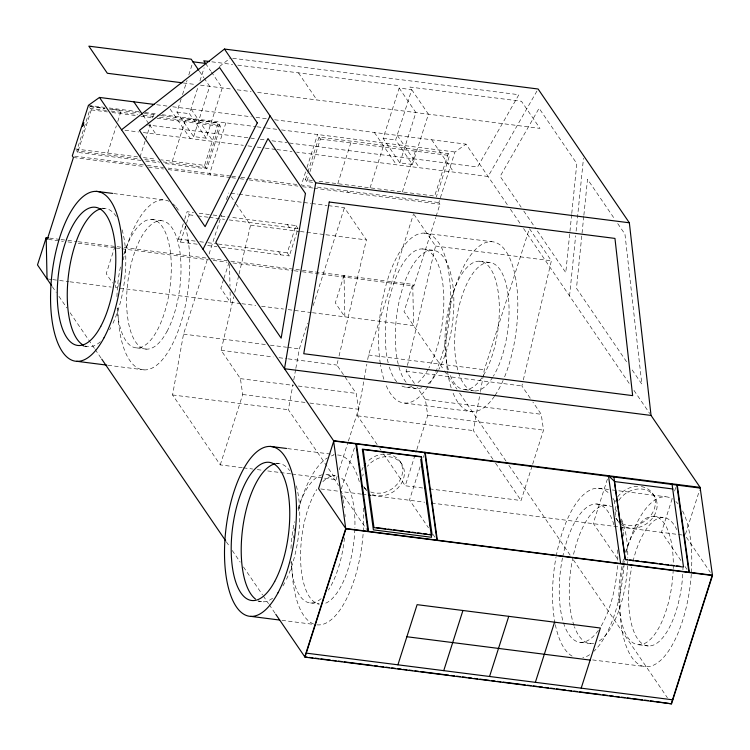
<?xml version="1.0" encoding="UTF-8"?>
<svg xmlns="http://www.w3.org/2000/svg" width="750" height="750" viewBox="0 0 750 750"><rect width="100%" height="100%" fill="white"/><g stroke="black" fill="none" stroke-linecap="round" stroke-linejoin="round"><path stroke-width="0.56" stroke-dasharray="3.75 2.81" d="M571.641 214.603L565.781 272.597L534.938 227.372M571.763 213.441L576.806 163.575L539.091 108.272L500.147 176.363L521.147 207.159M569.559 295.959L575.644 235.772M576.112 231.141L583.491 158.212M583.753 216.375L576.478 288.291L627.309 362.822M583.875 215.222L587.512 179.259L615.103 219.722M242.269 467.691L220.256 464.887L172.566 394.959L183.525 334.106L207.656 258.506M337.134 476.344L336.075 479.644L288.394 409.716L292.941 384.459M293.766 379.866L295.631 369.525M295.837 368.381L299.353 348.853L307.509 323.287M377.156 444.581L357.562 415.847L366.863 364.172M367.688 359.578L368.522 354.984L413.578 213.806M492.975 459.337L473.381 430.603L480.206 392.709M480.413 391.556L484.341 369.741L529.397 228.562L551.381 260.794L523.237 380.269M220.256 464.887L242.719 394.5L240.412 378.647L221.091 350.316L233.691 296.841M234.759 292.284L238.781 275.222M239.044 274.088L250.575 225.159L236.344 204.3M348.366 441.15L358.547 409.256L356.231 393.403L336.909 365.072L337.978 360.516M339.056 355.969L366.394 239.916L344.409 207.675L328.191 205.612M414.45 383.475L406.078 371.194L407.156 366.647M407.419 365.512L435.562 246.037L414.225 214.753M530.278 398.231L521.897 385.95L522.975 381.403M141.159 160.463L77.728 152.381L91.294 109.875L88.95 106.444M107.681 153.066L116.353 125.794M117.769 121.453L121.228 110.531L109.697 109.059L139.697 112.912M139.969 157.181L145.191 140.831M145.538 139.744L150.412 124.481M152.494 117.938L153.534 114.675M114.928 246.412L106.228 273.675L112.584 282.994M211.331 71.888L222.253 87.909L206.213 138.197L193.65 136.594L176.944 112.088L181.125 98.972M182.522 94.603L187.059 80.391M188.803 74.925L192.984 61.809M172.266 161.297L185.812 118.763L218.109 122.869L220.463 126.328L206.897 168.844L164.222 163.406M206.213 138.197L189.497 113.691L198.216 86.363M199.959 80.897L204.15 67.781M193.65 136.594L209.7 86.316L204.562 78.769M197.241 244.209L180.525 242.081L178.416 238.978L184.331 220.434M184.678 219.347L187.116 211.716L193.556 212.541M180.525 242.081L189.225 214.819L187.116 211.716M225.891 122.831L209.756 173.391L210.872 175.022M209.072 254.062L221.494 215.156M226.453 199.594L228.581 192.919M223.556 279.544L220.772 288.263L230.306 302.25L230.1 291.938M223.903 278.456L229.472 261.009L412.744 284.353L413.859 285.984L435.731 217.472M305.597 171.872L301.388 185.062L312.844 186.525M307.003 167.475L317.522 134.503M305.475 179.606L307.547 173.044M307.913 171.975L319.031 137.072L448.219 153.553L449.559 155.512L436.341 196.931M312.6 182.306L306.816 181.566L308.559 176.119M309.947 171.759L320.381 139.059L319.031 137.072M295.931 225.581L298.05 228.684L289.35 255.938L287.231 252.834L295.931 225.581L230.503 217.247M337.772 183.722L351.337 141.216M313.181 305.503L344.409 207.675M412.397 164.456L399.834 162.863L383.128 138.356L399.169 88.069L411.731 89.672L395.681 139.95L412.397 164.456L428.438 114.178L409.95 87.056L521.466 101.269L539.963 128.381L255.731 92.175M370.069 187.838L383.634 145.322M344.016 275.597L335.316 302.859L344.85 316.837L344.016 275.597L345.131 277.228M399.834 162.863L415.884 112.575L397.387 85.462L237.244 65.062M402.356 191.953L415.922 149.438M339.234 469.744L348.009 442.256M341.297 488.962L354.384 447.947M448.2 153.525L434.653 196.069L316.997 181.05M436.078 216.366L439.959 204.206L438.844 202.575L454.978 152.016L466.022 144.141L507.787 205.388M422.625 487.987L405.253 485.775L416.484 450.581M416.831 449.475L427.716 415.387L425.4 399.534L417.028 387.253M420.113 466.706L409.5 499.959L428.475 527.784M422.944 457.838L423.647 455.625M429.572 488.869L521.072 500.531L532.303 465.338M532.65 464.231L543.534 430.144L541.228 414.291L532.847 402.009M607.406 479.034L593.259 523.369L618.703 560.681M672.131 498.816L661.519 532.069L681.788 561.788M674.606 491.053L676.022 486.619M685.472 534.272L699.506 490.294M536.944 91.041L488.081 176.484L296.681 152.109M219.431 66.572L230.4 57.966M232.716 58.266L518.869 94.716L477.544 166.988L288.225 142.866M211.847 61.819L232.622 64.472M183.253 82.941L194.747 84.403M200.503 85.134L232.65 89.231M237.263 89.822L251.119 91.584M156.75 104.747L167.053 106.059M172.781 106.791L251.428 116.803M256.069 117.394L267.666 118.875M274.631 119.766L466.022 144.141M176.944 112.088L189.497 113.691M383.128 138.356L395.681 139.95M88.434 105.319L104.606 107.381M109.228 107.972L139.256 111.797M145.031 112.538L157.734 114.15M162.356 114.741L256.05 126.675M257.203 126.825L265.331 127.856M266.484 128.006L276.928 129.338M281.569 129.928L454.978 152.016M90.084 106.566L105.084 108.478L90.103 106.594M144.309 113.494L159.309 115.406M160.463 115.556L218.128 122.897L204.562 165.412L160.734 159.825M106.434 110.456L90.291 108.403L76.725 150.909L140.156 158.991M111.047 111.047L137.578 114.431M143.344 115.163L153.722 116.484M159.488 117.216L219.459 124.856L205.894 167.372L163.219 161.934M91.294 109.875L107.438 111.928M112.05 112.519L136.275 115.603M140.887 116.194L152.419 117.656M157.031 118.247L220.463 126.328M320.381 139.059L449.559 155.512M146.531 124.809L255.703 138.722M260.353 139.312L264.994 139.903M271.969 140.794L287.062 142.716M124.969 130.228L138.713 131.981M143.297 132.562L243.328 145.303M247.969 145.894L252.609 146.494M257.25 147.084L264.206 147.966M265.369 148.116L275.803 149.447M276.966 149.597L292.05 151.509M137.662 156.891L75.366 148.931L77.728 152.381M143.428 157.622L156.122 159.234M312.403 180.488L305.466 179.578L306.816 181.566M144.769 159.581L158.606 161.344M145.772 161.053L159.609 162.816M74.606 156.169L146.222 165.3M147.384 165.441L163.547 167.503M168.169 168.094L230.634 176.053M231.797 176.194L239.916 177.234M241.069 177.375L296.747 184.472M317.428 187.106L438.844 202.575M73.416 157.509L143.869 166.491M148.491 167.072L163.509 168.984M168.131 169.575L230.588 177.534M231.75 177.684L238.706 178.566M239.869 178.716L247.987 179.747M249.15 179.897L297.863 186.103M302.503 186.694L312.816 188.006M313.959 188.156L439.959 204.206M230.906 193.219L237.853 194.1M239.006 194.25L302.709 202.369M303.872 202.509L310.819 203.4M311.972 203.55L327.028 205.463M113.737 193.556L163.631 199.913M424.387 233.128L491.681 241.697M199.181 213.253L211.941 214.875M213.103 215.025L220.059 215.916M221.222 216.066L229.341 217.097M435.562 246.037L551.381 260.794M189.225 214.819L195.675 215.634M197.822 215.916L208.256 217.247M209.419 217.387L224.494 219.309M229.134 219.9L298.05 228.684M250.575 225.159L299.213 231.356M300.375 231.506L324.694 234.6M325.856 234.75L366.394 239.916M102.309 208.144L104.541 208.425M422.559 248.944L432.591 250.219M151.528 219.403L161.231 220.641M479.578 261.197L489.281 262.434M178.416 238.978L195.122 241.106M199.763 241.697L206.719 242.578M207.881 242.728L217.162 243.909M218.325 244.059L287.231 252.834M207.675 245.541L216.956 246.722M221.597 247.312L289.35 255.938M49.641 238.097L59.944 239.409M61.087 239.559L66.816 240.281M67.959 240.431L77.128 241.603M78.272 241.744L113.784 246.272M117.244 246.713L123.028 247.444M124.181 247.594L209.803 258.497M210.956 258.647L227.156 260.709M48.459 239.438L63.347 241.331M67.931 241.922L73.659 242.644M78.244 243.234L113.747 247.753M116.044 248.044L120.666 248.634M121.828 248.784L208.603 259.838M213.234 260.428L227.119 262.2M232.903 262.931L293.062 270.6M294.225 270.75L301.163 271.631M302.325 271.781L413.859 285.984M48.178 279.047L51.619 279.478M52.763 279.628L58.491 280.359M59.634 280.5L68.794 281.672M69.947 281.812L111.178 287.072M240.722 303.572L115.763 287.653L115.622 280.781M241.875 303.722L255.759 305.484M261.544 306.225L283.528 309.028M288.159 309.619L311.297 312.562M312.459 312.712L413.578 325.594L412.744 284.353L404.044 311.616L443.812 369.928M368.522 354.984L484.341 369.741M183.525 334.106L265.763 344.578M270.394 345.169L286.613 347.231M287.766 347.381L299.353 348.853M406.078 371.194L521.897 385.95M221.091 350.316L273.206 356.953M279 357.694L287.109 358.725M288.263 358.875L336.909 365.072M136.669 347.887L146.372 349.125M464.719 389.681L474.422 390.919M82.969 346.041L88.547 346.753M406.566 387.262L416.597 388.547M425.4 399.534L541.228 414.291M240.412 378.647L293.691 385.434M298.322 386.025L356.231 393.403M108.009 365.278L143.981 369.862M404.738 403.078L472.022 411.656M427.716 415.387L543.534 430.144M242.719 394.5L305.269 402.469M309.9 403.059L358.547 409.256M357.562 415.847L473.381 430.603M172.566 394.959L288.394 409.716M287.691 448.622L334.106 454.528M598.341 488.194L611.1 489.816M612.263 489.966L665.634 496.762M276.262 463.209L278.494 463.491M596.512 504.009L606.544 505.284M653.531 516.262L663.234 517.5M243.422 467.841L252.694 469.022M257.325 469.613L261.956 470.203M267.75 470.944L279.328 472.416M280.481 472.566L290.906 473.888M292.069 474.037L336.075 479.644M320.794 488.962L339.703 491.372M361.481 494.147L340.809 491.512L366.675 529.434M362.634 494.288L366.075 494.728M371.822 495.459L424.744 502.2M431.681 503.081L618.938 526.941M620.091 527.091L677.325 534.375M678.441 534.525L682.894 535.087M310.622 602.953L319.247 604.05A64.688 26.147 -82.7 0 1 300.591 558.984A64.688 26.147 -82.7 0 1 316.828 489.488M638.672 644.747L648.375 645.984M258.038 601.247L262.5 601.819M580.519 642.328L590.55 643.603M281.962 620.344L315.609 624.628M592.612 659.916L645.975 666.712M617.728 223.575L624.956 234.169L641.841 384.122L630.609 367.659M523.772 211.013L534.281 226.406M510.422 209.25L520.931 224.662M523.566 228.516L630.009 384.6M633.956 390.384L649.725 413.503M431.653 139.763L453.712 172.106M686.409 537.272L710.334 572.353M652.8 493.772L654.581 496.378M397.294 135.384L419.353 167.728M685.022 566.531L686.962 569.372M374.381 132.469L396.441 164.812M617.719 520.781L615.938 518.175A22.106 18.394 -34.3 0 0 617.737 520.434M298.425 72.853L316.922 99.966M347.213 190.903L348.319 192.534M444.469 370.884L456.956 389.194M459.591 393.056L506.25 461.475M508.875 465.328L570.684 555.956M573.319 559.809L667.378 697.734M495.591 463.172L521.072 500.531M205.547 63.403L210.684 70.95M199.416 71.231L203.916 77.831M287.344 224.484L289.453 227.587M191.109 109.125L213.169 141.469M278.644 251.747L280.753 254.85M231.169 196.716L235.697 203.353M170.147 109.059L190.256 138.544M204.544 165.384L206.897 168.844M400.041 461.484L401.822 464.1M379.772 448.416L381.075 450.328M383.691 454.163L405.253 485.775M433.003 534.422L434.944 537.272M142.922 115.144L148.763 123.703M149.409 124.659L155.897 134.166M363.769 486.759L364.95 488.503M187.003 240.066L189.122 243.169M52.303 286.631L56.259 292.434M58.903 296.297L66.806 307.894M70.106 312.731L94.5 348.488M95.156 349.453L101.091 358.153M226.331 541.8L229.631 546.638M232.266 550.5L240.178 562.097M243.469 566.934L262.594 594.966M263.25 595.931L268.519 603.666M269.184 604.631L275.109 613.331M229.547 264.441L229.987 286.209M641.334 486.591A22.106 18.394 -34.3 0 1 652.847 512.241A22.106 18.394 -34.3 0 1 621.628 523.387M614.222 503.7A22.106 18.394 -34.3 0 1 615.394 500.672M617.681 496.866A22.106 18.394 -34.3 0 1 640.284 486.45M370.669 491.953A22.106 18.394 -34.3 0 0 375.684 493.209L381.103 493.125A22.106 18.394 -34.3 0 0 400.809 478.481A22.106 18.394 -34.3 0 0 396.806 457.913L392.541 455.419A22.106 18.394 -34.3 0 0 367.116 461.962M366.403 489.459A22.106 18.394 -34.3 0 1 363.722 486.675M361.791 470.409A22.106 18.394 -34.3 0 1 363.131 467.409M618.816 500.4A22.106 18.394 -34.3 0 1 649.181 491.334A22.106 18.394 -34.3 0 1 651.666 519.178A22.106 18.394 -34.3 0 1 620.953 524.353M618.872 522.328A22.106 18.394 -34.3 0 1 615.741 516.384M615.516 515.428A22.106 18.394 -34.3 0 1 616.003 506.316M372.45 494.569A22.106 18.394 -34.3 0 0 377.466 495.816L382.884 495.741A22.106 18.394 -34.3 0 0 402.591 481.097A22.106 18.394 -34.3 0 0 398.588 460.528L394.322 458.034A22.106 18.394 -34.3 0 0 367.387 466.284M366.759 490.763A22.106 18.394 -34.3 0 1 363.6 485.934M362.728 476.081A22.106 18.394 -34.3 0 1 363.234 474.037M556.219 556.106A85.575 34.584 -82.7 0 1 609.319 493.706M612.984 498.347A85.575 34.584 -82.7 0 1 615.788 503.334M621.487 520.744A85.575 34.584 -82.7 0 1 623.241 531.15M623.391 532.359A85.575 34.584 -82.7 0 1 623.934 537.863M624.141 563.409A85.575 34.584 -82.7 0 1 593.953 651.262M589.678 654.703A85.575 34.584 -82.7 0 1 582.769 657.797M572.119 656.128A85.575 34.584 -82.7 0 1 555.3 624.487M555.084 623.362A85.575 34.584 -82.7 0 1 556.003 557.259M675.834 501.516A85.575 34.584 -82.7 0 1 678.122 503.972M682.594 510.947A85.575 34.584 -82.7 0 1 691.359 573.15M691.275 574.331A85.575 34.584 -82.7 0 1 645.028 666.628A85.575 34.584 -82.7 0 1 623.297 565.828M623.513 564.675A85.575 34.584 -82.7 0 1 624.431 560.119M626.269 552.337A85.575 34.584 -82.7 0 1 672.206 498.778M633 561.422A64.688 26.147 -82.7 0 1 676.744 529.622M682.987 567.609A64.688 26.147 -82.7 0 1 682.941 569.794M682.744 574.247A64.688 26.147 -82.7 0 1 647.466 645.891A64.688 26.147 -82.7 0 1 631.772 566.934M625.425 552.375A64.688 26.147 -82.7 0 1 655.472 516.553A64.688 26.147 -82.7 0 1 673.294 564.141M673.294 565.294A64.688 26.147 -82.7 0 1 673.228 568.566M673.2 569.663A64.688 26.147 -82.7 0 1 638.447 644.728A64.688 26.147 -82.7 0 1 622.059 565.697M622.753 562.463A64.688 26.147 -82.7 0 1 623.569 559.05M562.678 557.006A69.647 28.144 -82.7 0 1 588.234 506.372A69.647 28.144 -82.7 0 1 614.081 525.375M617.672 549.862A69.647 28.144 -82.7 0 1 617.691 561.206M617.475 565.706A69.647 28.144 -82.7 0 1 600.919 626.456M598.331 630.431A69.647 28.144 -82.7 0 1 566.503 630.375A69.647 28.144 -82.7 0 1 562.463 558.113M614.981 509.288A69.647 28.144 -82.7 0 1 617.044 511.566M621.394 519.019A69.647 28.144 -82.7 0 1 627.816 558.066M627.759 561.366A69.647 28.144 -82.7 0 1 627.628 564.722M627.572 565.847A69.647 28.144 -82.7 0 1 598.106 641.663M593.747 643.35A69.647 28.144 -82.7 0 1 574.444 626.766M574.05 625.669A69.647 28.144 -82.7 0 1 576.675 542.897A69.647 28.144 -82.7 0 1 611.644 506.784M380.325 363.684A85.575 34.584 -82.7 0 1 402.553 247.678A85.575 34.584 -82.7 0 1 448.116 268.556A85.575 34.584 -82.7 0 1 428.456 385.744M427.828 386.7A85.575 34.584 -82.7 0 1 385.481 383.803M383.869 379.237A85.575 34.584 -82.7 0 1 380.512 364.856M447.281 369.891A85.575 34.584 -82.7 0 1 467.775 259.322A85.575 34.584 -82.7 0 1 512.981 266.981A85.575 34.584 -82.7 0 1 503.541 379.425M503.1 380.456A85.575 34.584 -82.7 0 1 495.122 395.269M494.494 396.206A85.575 34.584 -82.7 0 1 452.775 392.372M451.163 387.806A85.575 34.584 -82.7 0 1 447.441 371.081M492.787 377.137A64.688 26.147 -82.7 0 1 454.8 336.403A64.688 26.147 -82.7 0 1 497.597 266.625A64.688 26.147 -82.7 0 1 493.378 376.172M448.397 369.834A64.688 26.147 -82.7 0 1 459.853 277.256A64.688 26.147 -82.7 0 1 496.875 284.869A64.688 26.147 -82.7 0 1 482.475 376.837M481.875 377.747A64.688 26.147 -82.7 0 1 449.906 374.438M388.181 362.803A69.647 28.144 -82.7 0 1 401.344 266.212A69.647 28.144 -82.7 0 1 440.409 271.322A69.647 28.144 -82.7 0 1 428.822 368.119M428.212 369.234A69.647 28.144 -82.7 0 1 415.819 384.253M411.947 386.353A69.647 28.144 -82.7 0 1 400.491 385.172M396.731 381.797A69.647 28.144 -82.7 0 1 389.334 367.059M406.088 382.256A69.647 28.144 -82.7 0 1 404.409 282.863A69.647 28.144 -82.7 0 1 448.163 265.688A69.647 28.144 -82.7 0 1 438.844 369.403M438.244 370.509A69.647 28.144 -82.7 0 1 425.85 385.538M421.978 387.628A69.647 28.144 -82.7 0 1 410.522 386.456M337.584 454.978A85.575 34.584 -82.7 0 1 359.991 484.303M363.422 508.059A85.575 34.584 -82.7 0 1 314.597 624.328M313.5 623.944A85.575 34.584 -82.7 0 1 291.797 560.072M293.156 538.013A85.575 34.584 -82.7 0 1 293.438 535.688M294.084 531.028A85.575 34.584 -82.7 0 1 294.45 528.684M298.219 510.553A85.575 34.584 -82.7 0 1 327.441 457.866M331.416 455.934A85.575 34.584 -82.7 0 1 333.506 455.325M341.7 478.275A64.688 26.147 -82.7 0 1 354.891 528.009M354.853 529.106A64.688 26.147 -82.7 0 1 323.306 603.947M322.847 481.697A64.688 26.147 -82.7 0 1 335.184 475.706L325.481 474.469A64.688 26.147 -82.7 0 1 338.522 485.625M342.084 495.338A64.688 26.147 -82.7 0 1 342.863 498.525M343.097 499.641A64.688 26.147 -82.7 0 1 344.419 507.863M345 514.359A64.688 26.147 -82.7 0 1 345.113 516.609M344.456 537.947A64.688 26.147 -82.7 0 1 328.387 590.109M321.197 598.622A64.688 26.147 -82.7 0 1 291.047 561.947M291 548.438A64.688 26.147 -82.7 0 1 294.469 521.737M298.05 508.444A64.688 26.147 -82.7 0 1 323.512 474.544M276.375 463.566A69.647 28.144 -82.7 0 1 289.65 470.644M296.344 485.869A69.647 28.144 -82.7 0 1 285.225 581.775M284.756 582.675A69.647 28.144 -82.7 0 1 282.9 585.947M272.606 598.191A69.647 28.144 -82.7 0 1 258.384 600.806M173.044 203.953A85.575 34.584 -82.7 0 1 175.378 206.241M176.128 207.122A85.575 34.584 -82.7 0 1 179.616 212.259M185.222 226.163A85.575 34.584 -82.7 0 1 162.844 359.147A85.575 34.584 -82.7 0 1 117.834 306.197M118.828 286.444A85.575 34.584 -82.7 0 1 119.203 282.947M123.178 259.913A85.575 34.584 -82.7 0 1 169.144 201.366M123.759 254.437A64.688 26.147 -82.7 0 1 166.416 234.863A64.688 26.147 -82.7 0 1 153.975 335.738A64.688 26.147 -82.7 0 1 117.15 308.006M116.944 296.691A64.688 26.147 -82.7 0 1 120.759 265.613M102.422 208.5A69.647 28.144 -82.7 0 1 116.334 216.506M122.109 229.8A69.647 28.144 -82.7 0 1 111.741 325.8M110.803 327.609A69.647 28.144 -82.7 0 1 109.575 329.812M100.359 341.719A69.647 28.144 -82.7 0 1 84.431 345.741M167.044 331.341A64.688 26.147 -82.7 0 0 167.747 223.209A64.688 26.147 -82.7 0 0 126.619 300.094A64.688 26.147 -82.7 0 0 167.044 331.341"/><path stroke-width="1.12" d="M121.528 129.787L224.466 49.05L315.703 182.831L284.494 368.738L651.038 415.434L700.106 487.378L712.5 575.522L671.55 703.847L304.997 657.15L345.956 528.825L318.572 488.672L333.778 441.009L700.209 488.091M82.669 126.037L83.719 122.766M82.688 126.066L83.737 122.794M307.097 657.122L304.781 656.822L345.731 528.497L333.562 440.681L99.478 97.444L88.434 105.319L72.3 155.878L73.416 157.509L47.316 239.288L46.2 237.656L37.5 264.919L51.647 285.666M397.913 664.819L417.113 604.659L600.384 628.013L581.194 688.162M443.738 670.65L462.928 610.5M489.553 676.491L508.753 616.341M535.369 682.322L554.569 622.172M671.681 702.403L711.919 576.309M203.016 249.262L270.084 115.941M224.466 49.05L538.106 89.006L629.344 222.787L651.038 415.434M209.531 61.528L203.766 60.797L205.547 63.403L192.984 61.809M182.1 82.791L107.344 73.275L88.847 46.153L191.203 59.194L198.778 70.284M99.478 97.444L154.453 104.456M315.703 182.831L629.344 222.787M96.338 191.334L112.584 193.406M48.487 237.947L46.2 237.656L47.034 278.897M76.688 361.284L106.856 365.128M333.562 440.681L700.106 487.378M420.694 456.562L362.316 449.128L373.387 529.875L431.55 537.281L420.722 459.197M614.541 481.556L672.919 488.991M270.291 446.4L286.537 448.472M368.372 495.019L370.669 495.309M376.575 527.653L385.734 528.816M388.022 529.116L391.453 529.547M393.741 529.837L404.044 531.15M406.331 531.441L409.772 531.881M412.059 532.172L415.491 532.612M417.778 532.903L421.219 533.344M423.506 533.634L426.938 534.066M429.225 534.356L431.512 534.656M627.431 559.612L625.144 559.322L614.316 481.228L608.466 475.706L620.644 563.522M629.719 559.903L633.159 560.344M635.447 560.634L638.878 561.066M641.166 561.366L657.188 563.4M659.484 563.691L662.916 564.131M665.203 564.422L668.634 564.862M670.931 565.153L674.363 565.594M676.65 565.884L680.081 566.316M345.731 528.497L712.275 575.194M345.956 528.825L712.5 575.522M250.641 616.35L279.647 620.044M406.875 636.741L590.147 660.094M306.281 653.137L672.825 699.834M309.422 657.413L312.9 657.863M315.216 658.153L318.694 658.594M321.019 658.894L330.3 660.075M332.616 660.366L336.094 660.816M338.419 661.106L341.897 661.556M344.213 661.847L372.056 665.391M374.372 665.691L377.859 666.131M380.175 666.431L383.653 666.872M385.978 667.172L389.456 667.612M391.772 667.903L395.25 668.353M397.575 668.644L401.053 669.084M403.378 669.384L406.856 669.825M409.172 670.125L412.65 670.566M414.975 670.866L418.453 671.306M420.769 671.597L448.612 675.15M450.928 675.441L454.416 675.891M456.731 676.181L460.209 676.622M462.534 676.922L466.012 677.362M468.328 677.663L471.816 678.103M474.131 678.403L477.609 678.844M479.934 679.134L489.206 680.316M491.531 680.616L495.009 681.056M497.334 681.356L500.813 681.797M503.128 682.097L525.169 684.9M527.494 685.2L530.972 685.641M533.288 685.931L536.766 686.381M539.091 686.672L542.569 687.112M544.884 687.413L548.372 687.853M550.688 688.153L554.166 688.594M556.491 688.894L565.772 690.075M568.088 690.366L571.566 690.816M573.891 691.106L577.369 691.547M579.684 691.847L600.562 694.509M602.888 694.8L607.528 695.391M609.844 695.691L613.322 696.131M615.647 696.431L619.125 696.872M621.45 697.163L624.928 697.612M627.244 697.903L630.722 698.344M633.047 698.644L642.328 699.825M644.644 700.125L648.122 700.566M650.447 700.856L653.925 701.306M656.241 701.597L671.55 703.847M133.837 101.822L142.275 114.188M101.747 359.119L225.675 540.834M275.775 614.297L304.781 656.822M677.194 484.462L689.372 572.278M676.734 484.406L688.903 572.222M672.028 484.097L683.522 567.056L625.369 559.65L613.866 476.691M425.194 452.353L437.362 540.178M424.706 452.297L436.884 540.112M421.809 464.597L422.128 466.894M422.606 470.344L422.925 472.641M424.828 486.422L425.147 488.719M427.059 502.5L427.378 504.797M430.087 524.316L430.406 526.613M356.466 443.606L368.644 531.422M355.8 443.512L367.969 531.337M364.266 465.506A22.106 18.394 -34.3 0 1 365.606 463.678M255.478 599.053A69.647 28.144 -82.7 0 1 243.009 525.909A69.647 28.144 -82.7 0 1 275.287 463.753M83.438 345.244A69.647 28.144 -82.7 0 1 68.7 273.412A69.647 28.144 -82.7 0 1 101.334 208.688M305.447 193.463L281.156 338.166L215.794 242.334L268.003 138.562L305.447 193.463M329.231 202.022L303.759 353.728L632.653 395.625L614.953 238.416L329.231 202.022M257.306 122.869L205.097 226.65L139.462 130.416L219.591 67.566L257.306 122.869M421.331 456.938L363.169 449.531L373.988 527.625L432.15 535.031L421.331 456.938M277.987 592.828A85.575 34.584 -82.7 0 0 278.916 449.794A85.575 34.584 -82.7 0 0 224.503 551.503A85.575 34.584 -82.7 0 0 277.987 592.828M274.725 581.391A69.647 28.144 -82.7 0 0 275.475 464.981A69.647 28.144 -82.7 0 0 231.197 547.753A69.647 28.144 -82.7 0 0 274.725 581.391M104.034 337.772A85.575 34.584 -82.7 0 0 104.962 194.738A85.575 34.584 -82.7 0 0 50.55 296.438A85.575 34.584 -82.7 0 0 104.034 337.772M100.772 326.334A69.647 28.144 -82.7 0 0 101.522 209.916A69.647 28.144 -82.7 0 0 57.244 292.688A69.647 28.144 -82.7 0 0 100.772 326.334"/></g></svg>
